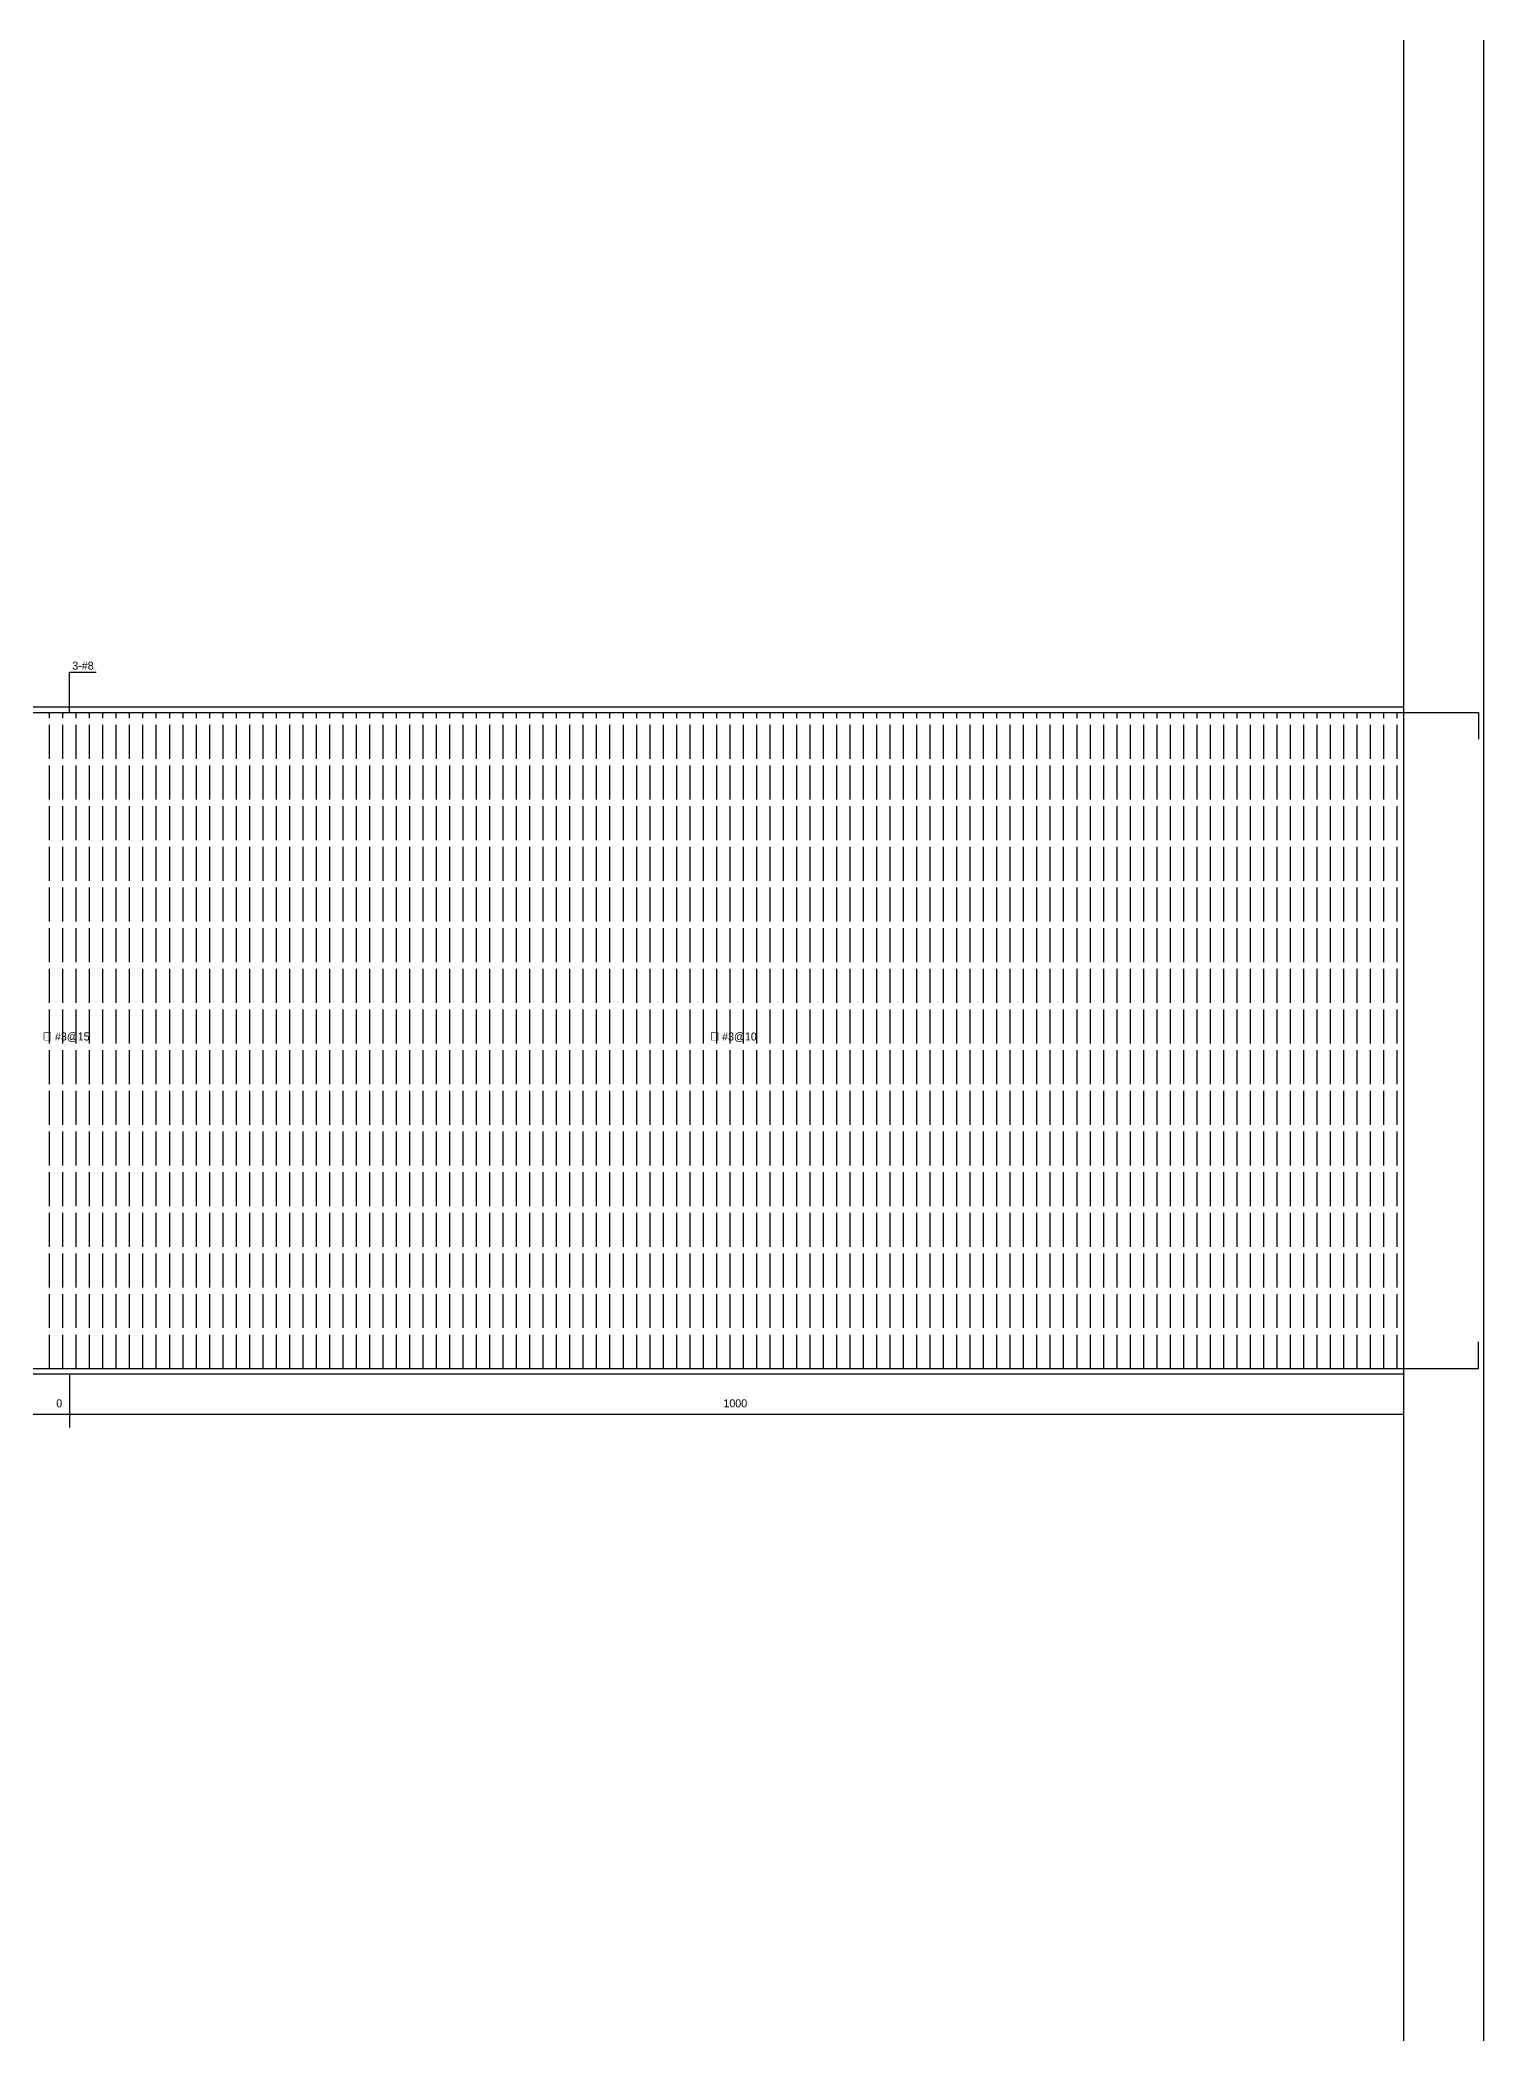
# Model space of a CAD drawing. Header units: metres. Extents: x -3 to 138, y -118 to 51.
# Drawn here: x 48.9 to 103, y -100 to -25 of the extents above; entities that cross this region are included whole.
import ezdxf

# ---------------------------------------------------------------- set-up
doc = ezdxf.new("R2010")
doc.units = ezdxf.units.M
doc.linetypes.add('DASHED', pattern=[1.524, 1.27, -0.254])
for name, color, linetype in [('DIMENSIONS', 6, 'Continuous'), ('REBAR_MAIN', 4, 'Continuous'), ('REBAR_SHEAR', 5, 'Continuous'), ('TEXT', 7, 'Continuous'), ('VIEW_BOX', 8, 'Continuous')]:
    doc.layers.add(name, color=color, linetype=linetype)

msp = doc.modelspace()

# ---------------------------------------------------------------- linework, layer by layer
at = {"layer": 'DIMENSIONS'}
for p, q in [((50, -75), (50, -77)), ((50, -75), (50, -77)), ((0, -76.5), (100, -76.5)), ((100, -100), (100, -77))]:
    msp.add_line(p, q, dxfattribs=at)
at = {"layer": 'REBAR_MAIN'}
for points in [[(-2.8, -51.2), (-2.8, -50.2), (102.8, -50.2), (102.8, -51.2)], [(-2.8, -73.8), (-2.8, -74.8), (102.8, -74.8), (102.8, -73.8)]]:
    msp.add_lwpolyline(points, dxfattribs=at)
at = {"layer": 'REBAR_SHEAR', "linetype": 'DASHED'}
for p, q in [((49.25, -74.8), (49.25, -50.2)), ((49.75, -74.8), (49.75, -50.2)), ((50.25, -74.8), (50.25, -50.2)), ((50.75, -74.8), (50.75, -50.2)), ((51.25, -74.8), (51.25, -50.2)), ((51.75, -74.8), (51.75, -50.2)), ((52.25, -74.8), (52.25, -50.2)), ((52.75, -74.8), (52.75, -50.2)), ((53.25, -74.8), (53.25, -50.2)), ((53.75, -74.8), (53.75, -50.2)), ((54.25, -74.8), (54.25, -50.2)), ((54.75, -74.8), (54.75, -50.2)), ((55.25, -74.8), (55.25, -50.2)), ((55.75, -74.8), (55.75, -50.2)), ((56.25, -74.8), (56.25, -50.2)), ((56.75, -74.8), (56.75, -50.2)), ((57.25, -74.8), (57.25, -50.2)), ((57.75, -74.8), (57.75, -50.2)), ((58.25, -74.8), (58.25, -50.2)), ((58.75, -74.8), (58.75, -50.2)), ((59.25, -74.8), (59.25, -50.2)), ((59.75, -74.8), (59.75, -50.2)), ((60.25, -74.8), (60.25, -50.2)), ((60.75, -74.8), (60.75, -50.2)), ((61.25, -74.8), (61.25, -50.2)), ((61.75, -74.8), (61.75, -50.2)), ((62.25, -74.8), (62.25, -50.2)), ((62.75, -74.8), (62.75, -50.2)), ((63.25, -74.8), (63.25, -50.2)), ((63.75, -74.8), (63.75, -50.2)), ((64.25, -74.8), (64.25, -50.2)), ((64.75, -74.8), (64.75, -50.2)), ((65.25, -74.8), (65.25, -50.2)), ((65.75, -74.8), (65.75, -50.2)), ((66.25, -74.8), (66.25, -50.2)), ((66.75, -74.8), (66.75, -50.2)), ((67.25, -74.8), (67.25, -50.2)), ((67.75, -74.8), (67.75, -50.2)), ((68.25, -74.8), (68.25, -50.2)), ((68.75, -74.8), (68.75, -50.2)), ((69.25, -74.8), (69.25, -50.2)), ((69.75, -74.8), (69.75, -50.2)), ((70.25, -74.8), (70.25, -50.2)), ((70.75, -74.8), (70.75, -50.2)), ((71.25, -74.8), (71.25, -50.2)), ((71.75, -74.8), (71.75, -50.2)), ((72.25, -74.8), (72.25, -50.2)), ((72.75, -74.8), (72.75, -50.2)), ((73.25, -74.8), (73.25, -50.2)), ((73.75, -74.8), (73.75, -50.2)), ((74.25, -74.8), (74.25, -50.2)), ((74.75, -74.8), (74.75, -50.2)), ((75.25, -74.8), (75.25, -50.2)), ((75.75, -74.8), (75.75, -50.2)), ((76.25, -74.8), (76.25, -50.2)), ((76.75, -74.8), (76.75, -50.2)), ((77.25, -74.8), (77.25, -50.2)), ((77.75, -74.8), (77.75, -50.2)), ((78.25, -74.8), (78.25, -50.2)), ((78.75, -74.8), (78.75, -50.2)), ((79.25, -74.8), (79.25, -50.2)), ((79.75, -74.8), (79.75, -50.2)), ((80.25, -74.8), (80.25, -50.2)), ((80.75, -74.8), (80.75, -50.2)), ((81.25, -74.8), (81.25, -50.2)), ((81.75, -74.8), (81.75, -50.2)), ((82.25, -74.8), (82.25, -50.2)), ((82.75, -74.8), (82.75, -50.2)), ((83.25, -74.8), (83.25, -50.2)), ((83.75, -74.8), (83.75, -50.2)), ((84.25, -74.8), (84.25, -50.2)), ((84.75, -74.8), (84.75, -50.2)), ((85.25, -74.8), (85.25, -50.2)), ((85.75, -74.8), (85.75, -50.2)), ((86.25, -74.8), (86.25, -50.2)), ((86.75, -74.8), (86.75, -50.2)), ((87.25, -74.8), (87.25, -50.2)), ((87.75, -74.8), (87.75, -50.2)), ((88.25, -74.8), (88.25, -50.2)), ((88.75, -74.8), (88.75, -50.2)), ((89.25, -74.8), (89.25, -50.2)), ((89.75, -74.8), (89.75, -50.2)), ((90.25, -74.8), (90.25, -50.2)), ((90.75, -74.8), (90.75, -50.2)), ((91.25, -74.8), (91.25, -50.2)), ((91.75, -74.8), (91.75, -50.2)), ((92.25, -74.8), (92.25, -50.2)), ((92.75, -74.8), (92.75, -50.2)), ((93.25, -74.8), (93.25, -50.2)), ((93.75, -74.8), (93.75, -50.2)), ((94.25, -74.8), (94.25, -50.2)), ((94.75, -74.8), (94.75, -50.2)), ((95.25, -74.8), (95.25, -50.2)), ((95.75, -74.8), (95.75, -50.2)), ((96.25, -74.8), (96.25, -50.2)), ((96.75, -74.8), (96.75, -50.2)), ((97.25, -74.8), (97.25, -50.2)), ((97.75, -74.8), (97.75, -50.2)), ((98.25, -74.8), (98.25, -50.2)), ((98.75, -74.8), (98.75, -50.2)), ((99.25, -74.8), (99.25, -50.2)), ((99.75, -74.8), (99.75, -50.2))]:
    msp.add_line(p, q, dxfattribs=at)
at = {"layer": 'TEXT'}
for p, q in [((50, -50.2), (50, -48.7)), ((50, -48.7), (51, -48.7))]:
    msp.add_line(p, q, dxfattribs=at)
at = {"layer": 'VIEW_BOX'}
for p, q in [((100, -100), (100, -25)), ((103, -100), (103, -25))]:
    msp.add_line(p, q, dxfattribs=at)
msp.add_lwpolyline([(0, -75), (100, -75), (100, -50), (0, -50), (0, -75)], dxfattribs=at)

# ---------------------------------------------------------------- texts
at = {"layer": 'TEXT'}
for s, p in [('3-#8', (50.1, -48.6)), ('☐ #3@15', (49, -62.5)), ('☐ #3@10', (74, -62.5)), ('0', (49.5, -76.25)), ('1000', (74.5, -76.25))]:
    msp.add_text(s, height=0.3, dxfattribs=at).set_placement(p)

doc.saveas('drawing.dxf')
